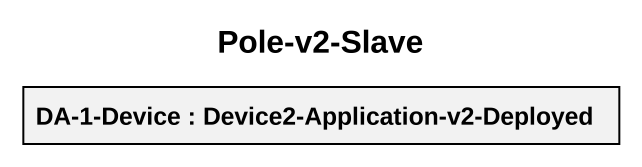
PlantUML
@startuml
title Pole-v2-Slave
rectangle "DA-1-Device : Device2-Application-v2-Deployed" as DA_1_Device
@enduml
